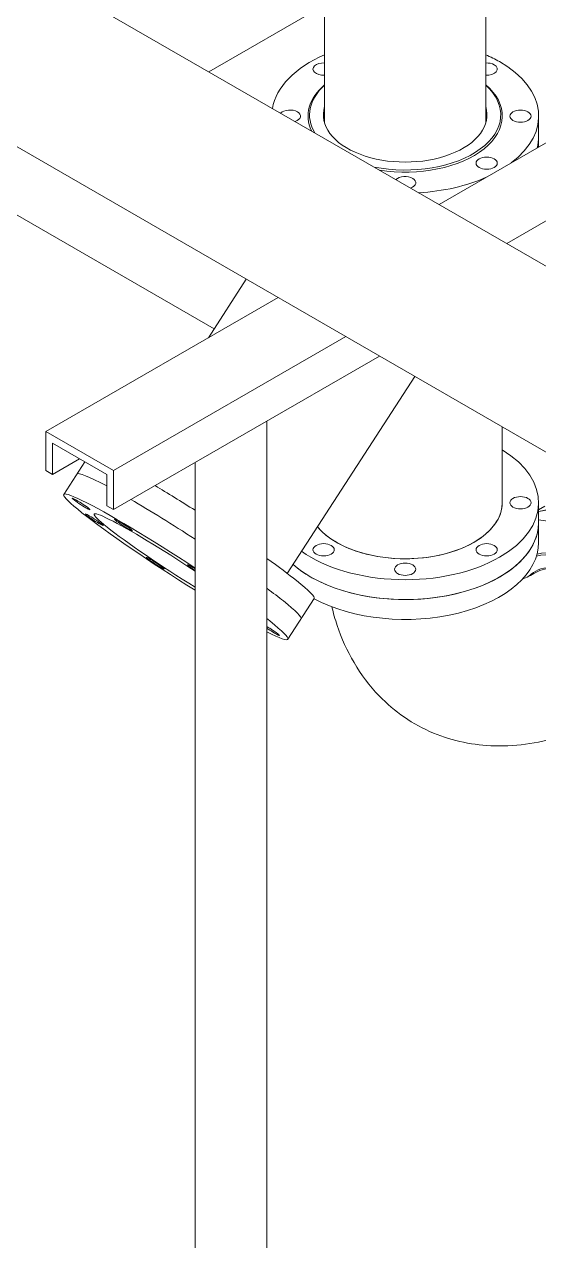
# Model space of a CAD drawing. Header units: millimetres. Extents: x -312439 to 477422, y -331570 to 212570.
# Drawn here: x 414454 to 414783, y 106429 to 107208 of the extents above; entities that cross this region are included whole.
import ezdxf

# ---------------------------------------------------------------- set-up
doc = ezdxf.new("R2010")
doc.units = ezdxf.units.MM

msp = doc.modelspace()

# ---------------------------------------------------------------- linework, layer by layer
at = {"color": 0, "linetype": 'Continuous', "lineweight": 0, "extrusion": (8.40036e-17, 0.816497, 0.57735)}
for p, q in [((413517.678, 107667.014), (415261.64, 106660.138)), ((413945.029, 107539.295), (414925.336, 106973.314)), ((415160.24, 107347.228), (414718.97, 107092.46)), ((415203.543, 107322.227), (414762.273, 107067.459)), ((414645.737, 107144.527), (414645.737, 107234.345)), ((414748.804, 107144.527), (414748.804, 107234.345)), ((414571.742, 107177.462), (414645.737, 107220.183)), ((414782.7, 107149.078), (414782.7, 107129.255)), ((414387.476, 107121.078), (414574.971, 107012.828)), ((414571.353, 107007.234), (414595.577, 107044.69)), ((414615.903, 107032.954), (414467.305, 106947.161)), ((414659.206, 107007.953), (414510.608, 106922.16)), ((414680.857, 106995.453), (414510.608, 106897.159)), ((414621.809, 106856.328), (414703.376, 106982.452)), ((414608.748, 106953.82), (414608.748, 106117.186)), ((414467.305, 106947.161), (414510.608, 106922.16)), ((414467.305, 106922.16), (414467.305, 106947.161)), ((414759.429, 106950.089), (414759.429, 106901.567)), ((414471.635, 106939.661), (414471.635, 106919.66)), ((414506.278, 106919.66), (414471.635, 106939.661)), ((414488.957, 106929.661), (414471.635, 106919.66)), ((414478.763, 106906.918), (414492.244, 106927.763)), ((414471.635, 106919.66), (414467.305, 106922.16)), ((414510.608, 106922.16), (414510.608, 106897.159)), ((414562.818, 106927.302), (414562.818, 106117.186)), ((414506.278, 106899.659), (414506.278, 106919.66)), ((414510.608, 106897.159), (414506.278, 106899.659)), ((414782.7, 106901.567), (414782.7, 106876.166)), ((414782.7, 106897.104), (414786.565, 106899.335)), ((414622.233, 106814.132), (414639.085, 106840.189))]:
    msp.add_line(p, q, dxfattribs=at)
at = {"color": 0, "linetype": 'Continuous', "lineweight": 0}
for centre, major_axis, ratio, start_param, end_param in [((414697.27, 107149.078), (85.43, 0), 0.5773503, 2.2183358, 3.0404387), ((414697.27, 107149.078), (85.43, 0), 0.5773503, 0.7853982, 0.9232568), ((414645.09, 107179.204), (6.798, 0), 0.5773503, 1.4754839, 4.8077014), ((414749.451, 107179.204), (6.798, 0), 0.5773503, 0.7853982, 1.6661088), ((414749.451, 107179.204), (6.798, 0), 0.5773503, 4.6170765, 7.0685835), ((414697.27, 107149.078), (85.43, 0), 0.5773503, 5.6298261, 7.0685835), ((414697.27, 107149.078), (62.159, 0), 0.5773503, 2.548228, 3.4088292), ((414697.27, 107149.878), (61.179, 0), 0.5773503, 2.5724111, 3.4729014), ((414697.27, 107149.878), (61.179, 0), 0.5773503, 4.3810802, 6.8523669), ((414697.27, 107149.078), (62.159, 0), 0.5773503, 4.4451524, 6.8765499), ((414697.27, 107149.878), (52.36, 0), 0.5773503, 2.9636533, 6.4611246), ((414623.476, 107149.078), (6.798, 0), 0.5773503, 0.7853982, 2.627048), ((414623.476, 107149.078), (6.798, 0), 0.5773503, 5.2269336, 7.0685835), ((414697.27, 107136.377), (85.43, 0), 0.5773503, 6.1257659, 6.2831853), ((414697.27, 107106.473), (6.798, 0), 0.5773503, 0.7853982, 2.627048), ((414697.27, 107106.473), (6.798, 0), 0.5773503, 5.2269336, 7.0685835), ((414697.27, 107149.078), (85.43, 0), 0.5773503, 4.8135429, 5.3657482), ((414697.27, 106901.567), (85.43, 0), 0.5773503, 5.4977871, 7.0391668), ((414558.924, 106873.553), (71.735, -46.393), 0.0711624, 2.4396741, 3.1415927), ((414567.349, 106886.582), (71.735, -46.393), 0.0711624, 1.6799359, 2.050161), ((414550.498, 106860.525), (71.735, -46.393), 0.0711624, 1.4443777, 4.9307873), ((414550.498, 106860.525), (-52.195, 33.755), 0.0711624, 4.5203542, 6.9004634), ((414558.924, 106873.553), (71.735, -46.393), 0.0711624, 1.5625356, 2.1606469), ((414697.27, 106901.567), (-62.159, 0), 0.5773503, 0.4431051, 3.1415927), ((414697.27, 106901.567), (-62.159, 0), 0.5773503, 2.3561945, 3.1415927), ((414818.281, 106819.001), (42.715, -73.984), 0.5773503, 0, 2.9860305), ((414818.281, 106819.001), (-42.715, 73.984), 0.5773503, 5.4977871, 6.1276232), ((414697.27, 106888.866), (-85.43, 0), 0.5773503, 0.7853982, 3.1415927), ((414697.27, 106888.866), (85.43, 0), 0.5773503, 5.4977871, 6.2831853), ((414807.282, 106812.65), (-42.715, 73.984), 0.5773503, 5.4977871, 5.9168815), ((414550.498, 106860.525), (-52.195, 33.755), 0.0711624, 0.6172781, 1.8548107), ((414697.27, 106901.567), (-62.159, 0), 0.5773503, 0.4431051, 2.3561945), ((414697.27, 106876.166), (-85.43, 0), 0.5773503, 0.8204895, 3.1415927), ((414567.349, 106886.582), (71.735, -46.393), 0.0711624, 0.6172781, 1.0023651), ((414697.27, 106901.567), (85.43, 0), 0.5773503, 3.8237018, 5.4977871), ((414806.589, 106812.25), (-30.589, 52.982), 0.5773503, 5.4977871, 6.1211239), ((414807.282, 106812.65), (-31.079, 53.831), 0.5773503, 5.4977871, 6.1186246), ((414563.678, 106858.167), (5.708, -3.691), 0.0711624, 1.7679519, 3.7588708), ((414563.678, 106858.167), (5.708, -3.691), 0.0711624, 3.7588708, 4.6072131), ((414697.27, 106888.866), (85.43, 0), 0.5773503, 3.7155836, 5.4977871), ((414697.27, 106888.866), (-85.43, 0), 0.5773503, 0.5739909, 0.7853982), ((414806.589, 106812.25), (-26.18, 45.345), 0.5773503, 5.4977871, 6.446029), ((414806.589, 106812.25), (-25.767, 44.629), 0.5773503, 5.4977871, 6.2831853), ((414567.349, 106886.582), (71.735, -46.393), 0.0711624, 0, 0.6172781), ((414558.924, 106873.553), (71.735, -46.393), 0.0711624, 0.6172781, 0.8500099), ((414558.924, 106873.553), (71.735, -46.393), 0.0711624, 0, 0.6172781), ((414550.498, 106860.525), (71.735, -46.393), 0.0711624, 0.6172781, 0.6706721), ((414550.498, 106860.525), (71.735, -46.393), 0.0711624, 5.7044929, 6.9004634), ((414611.112, 106820.278), (5.708, -3.691), 0.0711624, 4.3317515, 8.3265987)]:
    msp.add_ellipse(centre, major_axis=major_axis, ratio=ratio, start_param=start_param, end_param=end_param, dxfattribs=at)
for centre, major_axis, ratio in [((414771.065, 107149.078), (6.798, 0), 0.5773503), ((414749.451, 107118.952), (6.798, 0), 0.5773503), ((414489.884, 106900.772), (5.708, -3.691), 0.0711624), ((414771.065, 106901.567), (-6.798, 0), 0.5773503), ((414498.318, 106890.651), (5.708, -3.691), 0.0711624), ((414516.957, 106887.316), (5.708, -3.691), 0.0711624), ((414645.09, 106871.441), (-6.798, 0), 0.5773503), ((414749.451, 106871.441), (-6.798, 0), 0.5773503), ((414537.318, 106862.883), (5.708, -3.691), 0.0711624), ((414697.27, 106858.962), (-6.798, 0), 0.5773503)]:
    msp.add_ellipse(centre, major_axis=major_axis, ratio=ratio, dxfattribs=at)
msp.add_open_spline([(414772.297, 106852.577), (414774.928, 106853.703), (414777.795, 106855.132), (414780.823, 106856.88)], degree=3, dxfattribs=at)
msp.add_open_spline([(414650.339, 106834.952), (414651.312, 106830.939), (414652.451, 106826.962), (414659.292, 106806.602), (414668.092, 106790.865), (414690.368, 106767.802), (414702.333, 106759.544), (414727.907, 106748.867), (414741.304, 106746.222), (414769.703, 106745.445), (414784.62, 106747.986), (414810.44, 106756.303), (414821.627, 106761.427), (414832.356, 106767.621)], degree=3, knots=[0.2407371, 0.2407371, 0.2407371, 0.2407371, 0.3141593, 0.3141593, 0.6213948, 0.6213948, 0.8596171, 0.8596171, 1.0883751, 1.0883751, 1.3532662, 1.3532662, 1.5707963, 1.5707963, 1.5707963, 1.5707963], dxfattribs=at)

doc.saveas('drawing.dxf')
